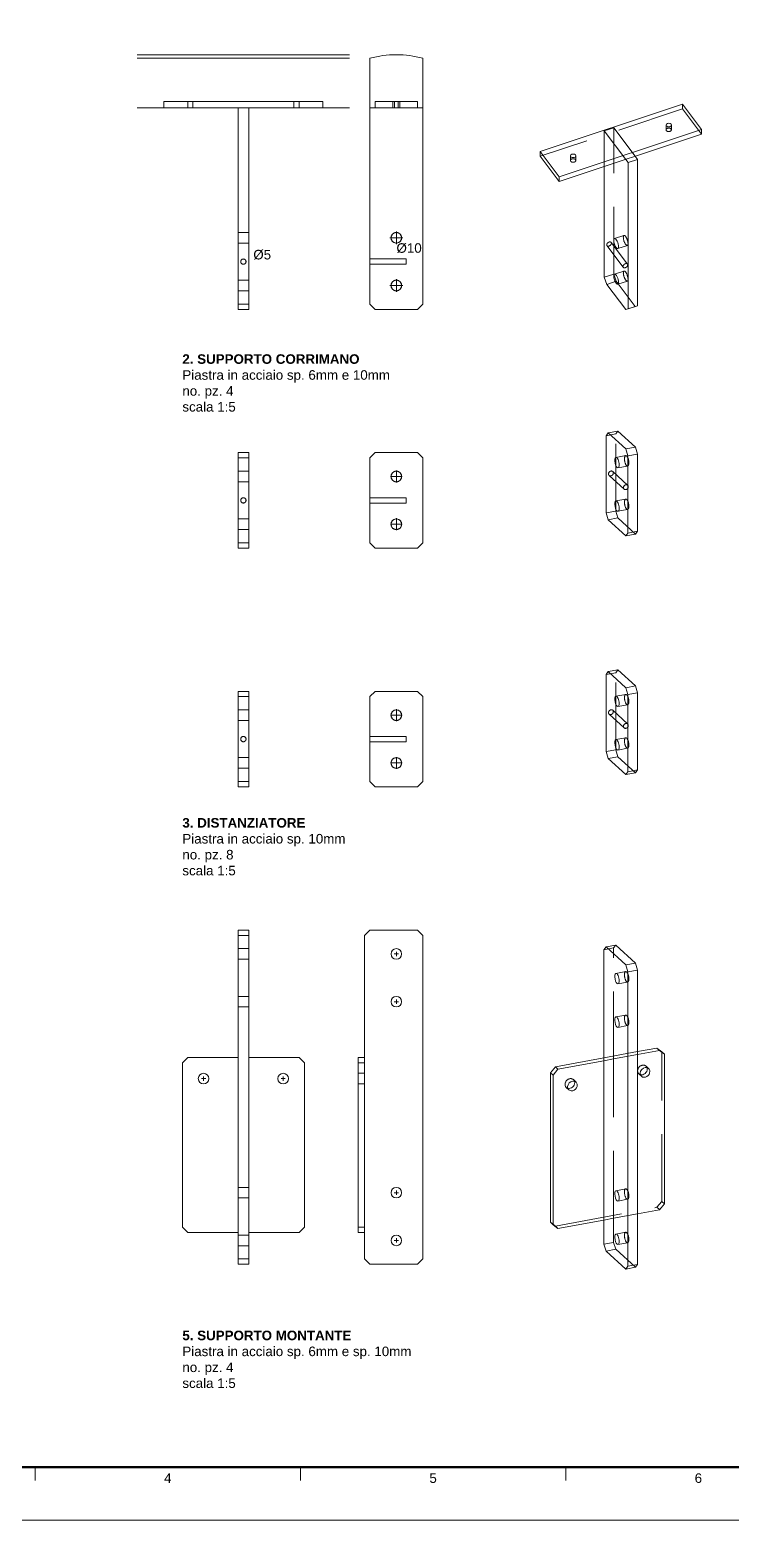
# Model space of a CAD drawing. Header units: millimetres. Extents: x -319 to 522, y -48 to 546.
# Drawn here: x -160 to -27.8, y -47.6 to 233.4 of the extents above; entities that cross this region are included whole.
import ezdxf
from ezdxf.enums import TextEntityAlignment as Align

# ---------------------------------------------------------------- set-up
doc = ezdxf.new("R2010")
doc.units = ezdxf.units.MM
doc.header["$LTSCALE"] = 2
doc.linetypes.add('HIDDEN', pattern=[9.525, 6.35, -3.175])
doc.layers.get('0').update_dxf_attribs({"color": 2, "true_color": 0xffff00})
for name, color, linetype, lineweight, true_color in [('010', 178, 'Continuous', 9, 0x000000), ('018', 178, 'Continuous', 18, 0x000000), ('050', 178, 'Continuous', 50, 0x000000), ('1_5dist ... 018', 178, 'Continuous', 18, 0x000000), ('1_5dist ... hdn', 250, 'HIDDEN', 9, 0x323232), ('1_5handrail_holder ... 01', 178, 'Continuous', 9, 0x000000), ('1_5handrail_holder ... 018', 178, 'Continuous', 18, 0x000000), ('1_5handrail_holder ... hdn', 250, 'HIDDEN', 9, 0x323232), ('1_5plate ... 018', 178, 'Continuous', 18, 0x000000), ('1_5plate ... hdn', 250, 'HIDDEN', 9, 0x323232), ('dim', 178, 'Continuous', 9, 0x000000)]:
    doc.layers.add(name, color=color, linetype=linetype, lineweight=lineweight, true_color=true_color)
doc.layers.add('G-ANNO-TEXT', color=178, linetype='Continuous', true_color=0x000000)
doc.styles.add('textstyle118', font='')
doc.styles.add('textstyle119', font='')
doc.styles.add('textstyle120', font='')
doc.styles.add('textstyle142', font='')
doc.styles.add('textstyle143', font='')
doc.styles.add('textstyle20', font='')
doc.styles.add('textstyle24', font='')
doc.styles.add('textstyle27', font='')
doc.styles.get('textstyle118').set_extended_font_data('Arial [TMC ]')
doc.styles.get('textstyle119').set_extended_font_data('Arial [TMC ]')
doc.styles.get('textstyle120').set_extended_font_data('Arial [TMC ]')
doc.styles.get('textstyle142').set_extended_font_data('Arial [TMC ]')
doc.styles.get('textstyle143').set_extended_font_data('Arial [TMC ]')
doc.styles.get('textstyle20').set_extended_font_data('Arial [Mono]')
doc.styles.get('textstyle24').set_extended_font_data('Arial [Mono]')
doc.styles.get('textstyle27').set_extended_font_data('Arial [Mono]')

# ---------------------------------------------------------------- blocks, each defined once
blk = doc.blocks.new('title_block')
at = {"layer": '010', "color": 7, "true_color": 0xffffff}
blk.add_lwpolyline([(0, 594), (0, 0), (-841, 0), (-841, 594)], close=True, dxfattribs=at)
at = {"layer": '018', "color": 7, "true_color": 0xffffff}
for points in [[(-681, 7.5), (-681, 10)], [(-631, 7.5), (-631, 10)], [(-581, 7.5), (-581, 10)]]:
    blk.add_lwpolyline(points, dxfattribs=at)
at = {"layer": '050', "color": 7, "true_color": 0xffffff}
blk.add_lwpolyline([(-10, 584), (-10, 10), (-831, 10), (-831, 584)], close=True, dxfattribs=at)
at = {"layer": 'G-ANNO-TEXT'}
for s, style, p in [('4', 'textstyle27', (-656, 7.93)), ('5', 'textstyle24', (-606, 7.93)), ('6', 'textstyle20', (-556, 7.93))]:
    blk.add_text(s, height=1.8, dxfattribs=dict(at, style=style)).set_placement(p, align=Align.MIDDLE_CENTER)

msp = doc.modelspace()

# ---------------------------------------------------------------- linework, layer by layer
at = {"layer": '1_5dist ... 018'}
for p, q in [((-51.37, 156.85), (-50.96, 157.39)), ((-49.14, 157.73), (-50.96, 157.39)), ((-50.96, 157.39), (-47.68, 154.36)), ((-45.86, 154.7), (-49.14, 157.73)), ((-51.37, 142.3), (-51.37, 156.85)), ((-47.68, 154.36), (-45.86, 154.7)), ((-45.45, 153.41), (-45.86, 154.7)), ((-120.74, 152.67), (-120.74, 153.67)), ((-120.74, 153.67), (-118.74, 153.67)), ((-120.74, 136.67), (-120.74, 152.67)), ((-120.74, 152.67), (-118.74, 152.67)), ((-118.74, 152.67), (-118.74, 153.67)), ((-118.74, 136.67), (-118.74, 152.67)), ((-95.91, 152.67), (-94.91, 153.67)), ((-95.91, 136.67), (-95.91, 152.67)), ((-94.91, 153.67), (-86.91, 153.67)), ((-85.91, 152.67), (-86.91, 153.67)), ((-85.91, 136.67), (-85.91, 152.67)), ((-47.27, 153.07), (-47.68, 154.36)), ((-47.27, 153.07), (-45.45, 153.41)), ((-47.27, 138.51), (-47.27, 153.07)), ((-45.45, 138.85), (-45.45, 153.41)), ((-89.79, 149.17), (-92.03, 149.17)), ((-89.79, 149.17), (-92.03, 149.17)), ((-90.91, 148.05), (-90.91, 150.29)), ((-90.91, 148.05), (-90.91, 150.29)), ((-90.91, 139.05), (-90.91, 141.29)), ((-90.91, 139.05), (-90.91, 141.29)), ((-51.37, 142.3), (-50.96, 141.01)), ((-50.96, 141.01), (-47.68, 137.98)), ((-89.79, 140.17), (-92.03, 140.17)), ((-89.79, 140.17), (-92.03, 140.17)), ((-47.27, 138.51), (-47.68, 137.98)), ((-47.68, 137.98), (-45.86, 138.32)), ((-47.27, 138.51), (-45.45, 138.85)), ((-45.45, 138.85), (-45.86, 138.32)), ((-120.74, 136.67), (-118.74, 136.67)), ((-120.74, 136.67), (-120.74, 135.67)), ((-120.74, 135.67), (-118.74, 135.67)), ((-118.74, 136.67), (-118.74, 135.67)), ((-95.91, 136.67), (-94.91, 135.67)), ((-94.91, 135.67), (-86.91, 135.67)), ((-85.91, 136.67), (-86.91, 135.67)), ((-51.37, 111.85), (-50.96, 112.39)), ((-49.14, 112.73), (-50.96, 112.39)), ((-50.96, 112.39), (-47.68, 109.36)), ((-45.86, 109.7), (-49.14, 112.73)), ((-51.37, 97.3), (-51.37, 111.85)), ((-47.68, 109.36), (-45.86, 109.7)), ((-45.45, 108.41), (-45.86, 109.7)), ((-120.74, 107.67), (-120.74, 108.67)), ((-120.74, 108.67), (-118.74, 108.67)), ((-120.74, 91.67), (-120.74, 107.67)), ((-120.74, 107.67), (-118.74, 107.67)), ((-118.74, 107.67), (-118.74, 108.67)), ((-118.74, 91.67), (-118.74, 107.67)), ((-95.91, 107.67), (-94.91, 108.67)), ((-95.91, 91.67), (-95.91, 107.67)), ((-94.91, 108.67), (-86.91, 108.67)), ((-85.91, 107.67), (-86.91, 108.67)), ((-85.91, 91.67), (-85.91, 107.67)), ((-47.27, 108.07), (-47.68, 109.36)), ((-47.27, 108.07), (-45.45, 108.41)), ((-47.27, 93.51), (-47.27, 108.07)), ((-45.45, 93.85), (-45.45, 108.41)), ((-89.79, 104.17), (-92.03, 104.17)), ((-89.79, 104.17), (-92.03, 104.17)), ((-90.91, 103.05), (-90.91, 105.29)), ((-90.91, 103.05), (-90.91, 105.29)), ((-90.91, 94.05), (-90.91, 96.29)), ((-90.91, 94.05), (-90.91, 96.29)), ((-51.37, 97.3), (-50.96, 96.01)), ((-50.96, 96.01), (-47.68, 92.98)), ((-89.79, 95.17), (-92.03, 95.17)), ((-89.79, 95.17), (-92.03, 95.17)), ((-47.27, 93.51), (-47.68, 92.98)), ((-47.68, 92.98), (-45.86, 93.32)), ((-47.27, 93.51), (-45.45, 93.85)), ((-45.45, 93.85), (-45.86, 93.32)), ((-120.74, 91.67), (-118.74, 91.67)), ((-120.74, 91.67), (-120.74, 90.67)), ((-120.74, 90.67), (-118.74, 90.67)), ((-118.74, 91.67), (-118.74, 90.67)), ((-95.91, 91.67), (-94.91, 90.67)), ((-94.91, 90.67), (-86.91, 90.67)), ((-85.91, 91.67), (-86.91, 90.67))]:
    msp.add_line(p, q, dxfattribs=at)
for points in [[(-49.51, 152.76), (-49.71, 152.72), (-49.79, 152.25), (-49.69, 151.71)], [(-49.69, 151.71), (-49.59, 151.17), (-49.34, 150.76), (-49.14, 150.8)], [(-49.11, 152.35), (-49.23, 152.63), (-49.38, 152.78), (-49.51, 152.76)], [(-48.91, 151.4), (-48.91, 151.72), (-48.99, 152.08), (-49.11, 152.35)], [(-91.91, 149.17), (-91.91, 149.72), (-91.47, 150.17), (-90.91, 150.17)], [(-90.91, 148.17), (-91.47, 148.17), (-91.91, 148.61), (-91.91, 149.17)], [(-90.91, 150.17), (-90.36, 150.17), (-89.91, 149.72), (-89.91, 149.17)], [(-89.91, 149.17), (-89.91, 148.61), (-90.36, 148.17), (-90.91, 148.17)], [(-49.14, 150.8), (-49, 150.82), (-48.91, 151.05), (-48.91, 151.4)], [(-49.51, 144.57), (-49.71, 144.53), (-49.79, 144.06), (-49.69, 143.52)], [(-49.69, 143.52), (-49.59, 142.98), (-49.34, 142.57), (-49.14, 142.61)], [(-49.11, 144.16), (-49.23, 144.44), (-49.38, 144.6), (-49.51, 144.57)], [(-48.91, 143.21), (-48.91, 143.53), (-48.99, 143.89), (-49.11, 144.16)], [(-91.91, 140.17), (-91.91, 140.72), (-91.47, 141.17), (-90.91, 141.17)], [(-90.91, 141.17), (-90.36, 141.17), (-89.91, 140.72), (-89.91, 140.17)], [(-49.14, 142.61), (-49, 142.63), (-48.91, 142.87), (-48.91, 143.21)], [(-90.91, 139.17), (-91.47, 139.17), (-91.91, 139.61), (-91.91, 140.17)], [(-89.91, 140.17), (-89.91, 139.61), (-90.36, 139.17), (-90.91, 139.17)], [(-49.51, 107.76), (-49.71, 107.72), (-49.79, 107.25), (-49.69, 106.71)], [(-49.11, 107.35), (-49.23, 107.63), (-49.38, 107.78), (-49.51, 107.76)], [(-48.91, 106.4), (-48.91, 106.72), (-48.99, 107.08), (-49.11, 107.35)], [(-91.91, 104.17), (-91.91, 104.72), (-91.47, 105.17), (-90.91, 105.17)], [(-90.91, 103.17), (-91.47, 103.17), (-91.91, 103.61), (-91.91, 104.17)], [(-90.91, 105.17), (-90.36, 105.17), (-89.91, 104.72), (-89.91, 104.17)], [(-89.91, 104.17), (-89.91, 103.61), (-90.36, 103.17), (-90.91, 103.17)], [(-49.69, 106.71), (-49.59, 106.17), (-49.34, 105.76), (-49.14, 105.8)], [(-49.14, 105.8), (-49, 105.82), (-48.91, 106.05), (-48.91, 106.4)], [(-49.51, 99.57), (-49.71, 99.53), (-49.79, 99.06), (-49.69, 98.52)], [(-49.69, 98.52), (-49.59, 97.98), (-49.34, 97.57), (-49.14, 97.61)], [(-49.11, 99.16), (-49.23, 99.44), (-49.38, 99.6), (-49.51, 99.57)], [(-48.91, 98.21), (-48.91, 98.53), (-48.99, 98.89), (-49.11, 99.16)], [(-91.91, 95.17), (-91.91, 95.72), (-91.47, 96.17), (-90.91, 96.17)], [(-90.91, 96.17), (-90.36, 96.17), (-89.91, 95.72), (-89.91, 95.17)], [(-49.14, 97.61), (-49, 97.63), (-48.91, 97.87), (-48.91, 98.21)], [(-90.91, 94.17), (-91.47, 94.17), (-91.91, 94.61), (-91.91, 95.17)], [(-89.91, 95.17), (-89.91, 94.61), (-90.36, 94.17), (-90.91, 94.17)]]:
    msp.add_open_spline(points, degree=3, dxfattribs=at)
at = {"layer": '1_5dist ... hdn'}
for p, q in [((-49.55, 157.19), (-49.14, 157.73)), ((-49.55, 157.19), (-51.37, 156.85)), ((-49.55, 142.64), (-49.55, 157.19)), ((-47.68, 153.1), (-49.51, 152.76)), ((-118.74, 150.17), (-120.74, 150.17)), ((-120.74, 150.17), (-120.74, 148.17)), ((-120.74, 149.17), (-120.74, 150.17)), ((-120.74, 148.17), (-120.74, 149.17)), ((-118.74, 150.17), (-118.74, 148.17)), ((-118.74, 149.17), (-118.74, 150.17)), ((-118.74, 148.17), (-118.74, 149.17)), ((-47.99, 146.78), (-50.8, 149.38)), ((-47.31, 147.52), (-50.12, 150.11)), ((-47.32, 151.14), (-49.14, 150.79)), ((-118.74, 148.17), (-120.74, 148.17)), ((-89.05, 145.17), (-95.91, 145.17)), ((-89.05, 144.17), (-95.91, 144.17)), ((-47.68, 144.91), (-49.51, 144.57)), ((-118.74, 141.17), (-120.74, 141.17)), ((-120.74, 141.17), (-120.74, 139.17)), ((-120.74, 140.17), (-120.74, 141.17)), ((-118.74, 141.17), (-118.74, 139.17)), ((-118.74, 140.17), (-118.74, 141.17)), ((-49.55, 142.64), (-51.37, 142.3)), ((-49.14, 141.35), (-50.96, 141.01)), ((-49.55, 142.64), (-49.14, 141.35)), ((-47.32, 142.95), (-49.14, 142.61)), ((-45.86, 138.32), (-49.14, 141.35)), ((-120.74, 139.17), (-120.74, 140.17)), ((-118.74, 139.17), (-120.74, 139.17)), ((-118.74, 139.17), (-118.74, 140.17)), ((-49.55, 112.19), (-49.14, 112.73)), ((-49.55, 112.19), (-51.37, 111.85)), ((-49.55, 97.64), (-49.55, 112.19)), ((-47.68, 108.1), (-49.51, 107.76)), ((-118.74, 105.17), (-120.74, 105.17)), ((-120.74, 105.17), (-120.74, 103.17)), ((-120.74, 104.17), (-120.74, 105.17)), ((-120.74, 103.17), (-120.74, 104.17)), ((-118.74, 105.17), (-118.74, 103.17)), ((-118.74, 104.17), (-118.74, 105.17)), ((-118.74, 103.17), (-118.74, 104.17)), ((-47.99, 101.78), (-50.8, 104.38)), ((-47.31, 102.52), (-50.12, 105.11)), ((-47.32, 106.14), (-49.14, 105.79)), ((-118.74, 103.17), (-120.74, 103.17)), ((-89.05, 100.17), (-95.91, 100.17)), ((-89.05, 99.17), (-95.91, 99.17)), ((-47.68, 99.91), (-49.51, 99.57)), ((-118.74, 96.17), (-120.74, 96.17)), ((-120.74, 96.17), (-120.74, 94.17)), ((-120.74, 95.17), (-120.74, 96.17)), ((-118.74, 96.17), (-118.74, 94.17)), ((-118.74, 95.17), (-118.74, 96.17)), ((-49.55, 97.64), (-51.37, 97.3)), ((-49.14, 96.35), (-50.96, 96.01)), ((-49.55, 97.64), (-49.14, 96.35)), ((-47.32, 97.95), (-49.14, 97.61)), ((-45.86, 93.32), (-49.14, 96.35)), ((-120.74, 94.17), (-120.74, 95.17)), ((-118.74, 94.17), (-120.74, 94.17)), ((-118.74, 94.17), (-118.74, 95.17))]:
    msp.add_line(p, q, dxfattribs=at)
for points in [[(-47.68, 153.1), (-47.88, 153.06), (-47.97, 152.59), (-47.87, 152.05)], [(-47.87, 152.05), (-47.76, 151.51), (-47.52, 151.1), (-47.32, 151.14)], [(-47.28, 152.69), (-47.4, 152.97), (-47.56, 153.12), (-47.68, 153.1)], [(-47.32, 151.14), (-47.18, 151.16), (-47.09, 151.39), (-47.09, 151.74)], [(-47.09, 151.74), (-47.09, 152.06), (-47.16, 152.42), (-47.28, 152.69)], [(-91.91, 149.17), (-91.91, 149.72), (-91.46, 150.17), (-90.91, 150.17)], [(-90.91, 148.17), (-91.46, 148.17), (-91.91, 148.61), (-91.91, 149.17)], [(-90.91, 150.17), (-90.36, 150.17), (-89.91, 149.72), (-89.91, 149.17)], [(-89.91, 149.17), (-89.91, 148.61), (-90.36, 148.17), (-90.91, 148.17)], [(-50.92, 149.67), (-50.92, 149.78), (-50.87, 149.9), (-50.79, 149.99)], [(-50.8, 149.38), (-50.88, 149.45), (-50.92, 149.56), (-50.92, 149.67)], [(-50.53, 149.28), (-50.63, 149.28), (-50.73, 149.31), (-50.8, 149.38)], [(-50.79, 149.99), (-50.7, 150.11), (-50.56, 150.19), (-50.42, 150.21)], [(-50.18, 149.44), (-50.28, 149.35), (-50.4, 149.29), (-50.53, 149.28)], [(-50.42, 150.21), (-50.31, 150.22), (-50.2, 150.18), (-50.12, 150.11)], [(-50.01, 149.83), (-50.01, 149.69), (-50.07, 149.54), (-50.18, 149.44)], [(-50.12, 150.11), (-50.05, 150.04), (-50.01, 149.94), (-50.01, 149.83)], [(-47.95, 147.43), (-48.14, 147.23), (-48.15, 146.94), (-47.99, 146.78)], [(-47.99, 146.78), (-47.86, 146.67), (-47.66, 146.66), (-47.48, 146.76)], [(-47.31, 147.52), (-47.48, 147.67), (-47.77, 147.63), (-47.95, 147.43)], [(-47.48, 146.76), (-47.31, 146.86), (-47.19, 147.05), (-47.19, 147.23)], [(-47.19, 147.23), (-47.19, 147.35), (-47.23, 147.45), (-47.31, 147.52)], [(-120.06, 144.28), (-120.18, 144.37), (-120.25, 144.53), (-120.24, 144.68)], [(-119.74, 145.17), (-120.02, 145.17), (-120.24, 144.94), (-120.24, 144.67)], [(-120.24, 144.68), (-120.24, 144.8), (-120.19, 144.92), (-120.11, 145.01)], [(-120.24, 144.67), (-120.24, 144.39), (-120.02, 144.17), (-119.74, 144.17)], [(-120.11, 145.01), (-120, 145.12), (-119.85, 145.18), (-119.7, 145.16)], [(-119.72, 144.17), (-119.84, 144.16), (-119.97, 144.2), (-120.06, 144.28)], [(-119.24, 144.67), (-119.24, 144.94), (-119.47, 145.17), (-119.74, 145.17)], [(-119.74, 144.17), (-119.47, 144.17), (-119.24, 144.39), (-119.24, 144.67)], [(-119.43, 144.27), (-119.51, 144.21), (-119.62, 144.17), (-119.72, 144.17)], [(-119.7, 145.16), (-119.58, 145.15), (-119.46, 145.1), (-119.38, 145.01)], [(-119.24, 144.67), (-119.24, 144.51), (-119.32, 144.37), (-119.43, 144.27)], [(-119.38, 145.01), (-119.29, 144.92), (-119.24, 144.79), (-119.24, 144.67)], [(-95.91, 145.17), (-95.91, 145.17), (-95.91, 145.11), (-95.91, 145.01)], [(-95.91, 145.01), (-95.91, 145.11), (-95.91, 145.17), (-95.91, 145.17)], [(-95.91, 145.01), (-95.91, 144.92), (-95.91, 144.79), (-95.91, 144.67)], [(-95.91, 144.68), (-95.91, 144.8), (-95.91, 144.92), (-95.91, 145.01)], [(-95.91, 144.34), (-95.91, 144.43), (-95.91, 144.56), (-95.91, 144.68)], [(-95.91, 144.67), (-95.91, 144.51), (-95.91, 144.37), (-95.91, 144.27)], [(-95.91, 144.17), (-95.91, 144.17), (-95.91, 144.23), (-95.91, 144.34)], [(-95.91, 144.27), (-95.91, 144.2), (-95.91, 144.17), (-95.91, 144.17)], [(-89.05, 145.17), (-89.05, 145.17), (-89.05, 144.94), (-89.05, 144.67)], [(-89.05, 144.67), (-89.05, 144.94), (-89.05, 145.17), (-89.05, 145.17)], [(-89.05, 144.17), (-89.05, 144.17), (-89.05, 144.39), (-89.05, 144.67)], [(-89.05, 144.67), (-89.05, 144.39), (-89.05, 144.17), (-89.05, 144.17)], [(-47.68, 144.91), (-47.88, 144.87), (-47.97, 144.4), (-47.87, 143.86)], [(-47.87, 143.86), (-47.76, 143.32), (-47.52, 142.91), (-47.32, 142.95)], [(-47.28, 144.5), (-47.4, 144.78), (-47.56, 144.94), (-47.68, 144.91)], [(-47.32, 142.95), (-47.18, 142.97), (-47.09, 143.21), (-47.09, 143.55)], [(-47.09, 143.55), (-47.09, 143.87), (-47.16, 144.23), (-47.28, 144.5)], [(-91.91, 140.17), (-91.91, 140.72), (-91.46, 141.17), (-90.91, 141.17)], [(-90.91, 141.17), (-90.36, 141.17), (-89.91, 140.72), (-89.91, 140.17)], [(-90.91, 139.17), (-91.46, 139.17), (-91.91, 139.61), (-91.91, 140.17)], [(-89.91, 140.17), (-89.91, 139.61), (-90.36, 139.17), (-90.91, 139.17)], [(-47.68, 108.1), (-47.88, 108.06), (-47.97, 107.59), (-47.87, 107.05)], [(-47.87, 107.05), (-47.76, 106.51), (-47.52, 106.1), (-47.32, 106.14)], [(-47.28, 107.69), (-47.4, 107.97), (-47.56, 108.12), (-47.68, 108.1)], [(-47.09, 106.74), (-47.09, 107.06), (-47.16, 107.42), (-47.28, 107.69)], [(-91.91, 104.17), (-91.91, 104.72), (-91.46, 105.17), (-90.91, 105.17)], [(-90.91, 103.17), (-91.46, 103.17), (-91.91, 103.61), (-91.91, 104.17)], [(-90.91, 105.17), (-90.36, 105.17), (-89.91, 104.72), (-89.91, 104.17)], [(-89.91, 104.17), (-89.91, 103.61), (-90.36, 103.17), (-90.91, 103.17)], [(-50.92, 104.67), (-50.92, 104.78), (-50.87, 104.9), (-50.79, 104.99)], [(-50.8, 104.38), (-50.88, 104.45), (-50.92, 104.56), (-50.92, 104.67)], [(-50.53, 104.28), (-50.63, 104.28), (-50.73, 104.31), (-50.8, 104.38)], [(-50.79, 104.99), (-50.7, 105.11), (-50.56, 105.19), (-50.42, 105.21)], [(-50.18, 104.44), (-50.28, 104.35), (-50.4, 104.29), (-50.53, 104.28)], [(-50.42, 105.21), (-50.31, 105.22), (-50.2, 105.18), (-50.12, 105.11)], [(-50.01, 104.83), (-50.01, 104.69), (-50.07, 104.54), (-50.18, 104.44)], [(-50.12, 105.11), (-50.05, 105.04), (-50.01, 104.94), (-50.01, 104.83)], [(-47.32, 106.14), (-47.18, 106.16), (-47.09, 106.39), (-47.09, 106.74)], [(-47.95, 102.43), (-48.14, 102.23), (-48.15, 101.94), (-47.99, 101.78)], [(-47.99, 101.78), (-47.86, 101.67), (-47.66, 101.66), (-47.48, 101.76)], [(-47.31, 102.52), (-47.48, 102.67), (-47.77, 102.63), (-47.95, 102.43)], [(-47.48, 101.76), (-47.31, 101.86), (-47.19, 102.05), (-47.19, 102.23)], [(-47.19, 102.23), (-47.19, 102.35), (-47.23, 102.45), (-47.31, 102.52)], [(-120.06, 99.28), (-120.18, 99.37), (-120.25, 99.53), (-120.24, 99.68)], [(-119.74, 100.17), (-120.02, 100.17), (-120.24, 99.94), (-120.24, 99.67)], [(-120.24, 99.68), (-120.24, 99.8), (-120.19, 99.92), (-120.11, 100.01)], [(-120.24, 99.67), (-120.24, 99.39), (-120.02, 99.17), (-119.74, 99.17)], [(-120.11, 100.01), (-120, 100.12), (-119.85, 100.18), (-119.7, 100.16)], [(-119.72, 99.17), (-119.84, 99.16), (-119.97, 99.2), (-120.06, 99.28)], [(-119.24, 99.67), (-119.24, 99.94), (-119.47, 100.17), (-119.74, 100.17)], [(-119.74, 99.17), (-119.47, 99.17), (-119.24, 99.39), (-119.24, 99.67)], [(-119.43, 99.27), (-119.51, 99.21), (-119.62, 99.17), (-119.72, 99.17)], [(-119.7, 100.16), (-119.58, 100.15), (-119.46, 100.1), (-119.38, 100.01)], [(-119.24, 99.67), (-119.24, 99.51), (-119.32, 99.37), (-119.43, 99.27)], [(-119.38, 100.01), (-119.29, 99.92), (-119.24, 99.79), (-119.24, 99.67)], [(-95.91, 100.17), (-95.91, 100.17), (-95.91, 100.11), (-95.91, 100.01)], [(-95.91, 100.01), (-95.91, 100.11), (-95.91, 100.17), (-95.91, 100.17)], [(-95.91, 100.01), (-95.91, 99.92), (-95.91, 99.79), (-95.91, 99.67)], [(-95.91, 99.68), (-95.91, 99.8), (-95.91, 99.92), (-95.91, 100.01)], [(-95.91, 99.34), (-95.91, 99.43), (-95.91, 99.56), (-95.91, 99.68)], [(-95.91, 99.67), (-95.91, 99.51), (-95.91, 99.37), (-95.91, 99.27)], [(-95.91, 99.17), (-95.91, 99.17), (-95.91, 99.23), (-95.91, 99.34)], [(-95.91, 99.27), (-95.91, 99.2), (-95.91, 99.17), (-95.91, 99.17)], [(-89.05, 100.17), (-89.05, 100.17), (-89.05, 99.94), (-89.05, 99.67)], [(-89.05, 99.67), (-89.05, 99.94), (-89.05, 100.17), (-89.05, 100.17)], [(-89.05, 99.17), (-89.05, 99.17), (-89.05, 99.39), (-89.05, 99.67)], [(-89.05, 99.67), (-89.05, 99.39), (-89.05, 99.17), (-89.05, 99.17)], [(-47.68, 99.91), (-47.88, 99.87), (-47.97, 99.4), (-47.87, 98.86)], [(-47.87, 98.86), (-47.76, 98.32), (-47.52, 97.91), (-47.32, 97.95)], [(-47.28, 99.5), (-47.4, 99.78), (-47.56, 99.94), (-47.68, 99.91)], [(-47.32, 97.95), (-47.18, 97.97), (-47.09, 98.21), (-47.09, 98.55)], [(-47.09, 98.55), (-47.09, 98.87), (-47.16, 99.23), (-47.28, 99.5)], [(-91.91, 95.17), (-91.91, 95.72), (-91.46, 96.17), (-90.91, 96.17)], [(-90.91, 96.17), (-90.36, 96.17), (-89.91, 95.72), (-89.91, 95.17)], [(-90.91, 94.17), (-91.46, 94.17), (-91.91, 94.61), (-91.91, 95.17)], [(-89.91, 95.17), (-89.91, 94.61), (-90.36, 94.17), (-90.91, 94.17)]]:
    msp.add_open_spline(points, degree=3, dxfattribs=at)
at = {"layer": '1_5handrail_holder ... 01'}
for p, q in [((-139.74, 228.67), (-99.74, 228.67)), ((-139.74, 228.03), (-99.74, 228.03)), ((-99.74, 218.67), (-139.74, 218.67))]:
    msp.add_line(p, q, dxfattribs=at)
at = {"layer": '1_5handrail_holder ... 01', "flags": 128}
msp.add_lwpolyline([(-85.91, 228.03, 0.127017), (-95.91, 228.03), (-95.91, 218.67), (-94.91, 218.67), (-94.91, 219.87), (-86.91, 219.87), (-86.91, 218.67), (-85.91, 218.67)], format="xyb", close=True, dxfattribs=at)
at = {"layer": '1_5handrail_holder ... 018'}
for p, q in [((-134.74, 218.67), (-134.74, 219.87)), ((-134.74, 219.87), (-104.74, 219.87)), ((-104.74, 218.67), (-104.74, 219.87)), ((-94.91, 218.67), (-94.91, 219.87)), ((-94.91, 219.87), (-86.91, 219.87)), ((-86.91, 218.67), (-86.91, 219.87)), ((-36.95, 219.37), (-63.78, 210.43)), ((-33.37, 214.6), (-36.95, 219.37)), ((-134.74, 218.67), (-120.74, 218.67)), ((-120.74, 181.67), (-120.74, 218.67)), ((-118.74, 218.67), (-120.74, 218.67)), ((-118.74, 218.67), (-104.74, 218.67)), ((-118.74, 181.67), (-118.74, 218.67)), ((-94.91, 218.67), (-95.91, 218.67)), ((-95.91, 181.67), (-95.91, 218.67)), ((-94.91, 218.67), (-86.91, 218.67)), ((-85.91, 218.67), (-86.91, 218.67)), ((-85.91, 181.67), (-85.91, 218.67)), ((-60.2, 205.66), (-33.37, 214.6)), ((-60.2, 204.77), (-33.37, 213.71)), ((-33.37, 213.71), (-33.37, 214.6)), ((-63.78, 209.54), (-63.78, 210.43)), ((-63.78, 210.43), (-60.2, 205.66)), ((-63.78, 209.54), (-60.2, 204.77)), ((-47.24, 208.34), (-47.68, 208.94)), ((-45.45, 208.94), (-47.24, 208.34)), ((-47.24, 180.76), (-47.24, 208.34)), ((-45.89, 209.54), (-45.45, 208.94)), ((-45.45, 181.36), (-45.45, 208.94)), ((-60.2, 204.77), (-60.2, 205.66)), ((-51.71, 186.73), (-51.71, 207.6)), ((-89.71, 194.17), (-92.11, 194.17)), ((-89.71, 194.17), (-92.11, 194.17)), ((-90.91, 192.97), (-90.91, 195.37)), ((-90.91, 192.97), (-90.91, 195.37)), ((-90.91, 183.97), (-90.91, 186.37)), ((-90.91, 183.97), (-90.91, 186.37)), ((-51.71, 186.73), (-51.26, 185.39)), ((-89.71, 185.17), (-92.11, 185.17)), ((-89.71, 185.17), (-92.11, 185.17)), ((-47.68, 180.62), (-51.26, 185.39)), ((-120.74, 181.67), (-120.74, 180.67)), ((-118.74, 181.67), (-120.74, 181.67)), ((-118.74, 180.67), (-120.74, 180.67)), ((-118.74, 181.67), (-118.74, 180.67)), ((-95.91, 181.67), (-94.91, 180.67)), ((-86.91, 180.67), (-94.91, 180.67)), ((-85.91, 181.67), (-86.91, 180.67)), ((-47.24, 180.76), (-47.68, 180.62)), ((-45.45, 181.36), (-47.24, 180.76))]:
    msp.add_line(p, q, dxfattribs=at)
for points in [[(-39.79, 215.71), (-39.96, 215.65), (-40.07, 215.54), (-40.07, 215.41)], [(-40.07, 215.41), (-40.07, 215.23), (-39.84, 215.08), (-39.57, 215.08)], [(-39.3, 215.69), (-39.45, 215.76), (-39.64, 215.76), (-39.79, 215.71)], [(-39.57, 215.08), (-39.29, 215.08), (-39.07, 215.23), (-39.07, 215.41)], [(-39.07, 215.41), (-39.07, 215.53), (-39.16, 215.63), (-39.3, 215.69)], [(-57.81, 209.92), (-57.98, 209.87), (-58.09, 209.75), (-58.09, 209.62)], [(-58.09, 209.62), (-58.09, 209.44), (-57.86, 209.29), (-57.59, 209.29)], [(-57.32, 209.91), (-57.47, 209.97), (-57.66, 209.97), (-57.81, 209.92)], [(-57.59, 209.29), (-57.31, 209.29), (-57.09, 209.44), (-57.09, 209.62)], [(-57.09, 209.62), (-57.09, 209.74), (-57.18, 209.85), (-57.32, 209.91)], [(-91.91, 194.17), (-91.91, 194.72), (-91.46, 195.17), (-90.91, 195.17)], [(-90.91, 193.17), (-91.46, 193.17), (-91.91, 193.62), (-91.91, 194.17)], [(-90.91, 195.17), (-90.36, 195.17), (-89.91, 194.72), (-89.91, 194.17)], [(-89.91, 194.17), (-89.91, 193.62), (-90.36, 193.17), (-90.91, 193.17)], [(-49.79, 194.01), (-49.96, 193.95), (-49.96, 193.48), (-49.79, 192.96)], [(-49.3, 193.52), (-49.47, 193.86), (-49.66, 194.05), (-49.79, 194.01)], [(-49.79, 192.96), (-49.61, 192.43), (-49.33, 192.06), (-49.16, 192.12)], [(-49.02, 192.47), (-49.02, 192.77), (-49.13, 193.19), (-49.3, 193.52)], [(-49.16, 192.12), (-49.07, 192.14), (-49.02, 192.27), (-49.02, 192.47)], [(-91.91, 185.17), (-91.91, 185.72), (-91.46, 186.17), (-90.91, 186.17)], [(-90.91, 186.17), (-90.36, 186.17), (-89.91, 185.72), (-89.91, 185.17)], [(-49.79, 187.3), (-49.96, 187.25), (-49.96, 186.77), (-49.79, 186.25)], [(-49.3, 186.82), (-49.47, 187.15), (-49.66, 187.35), (-49.79, 187.3)], [(-49.79, 186.25), (-49.61, 185.73), (-49.33, 185.35), (-49.16, 185.41)], [(-49.02, 185.76), (-49.02, 186.06), (-49.13, 186.48), (-49.3, 186.82)], [(-49.16, 185.41), (-49.07, 185.43), (-49.02, 185.56), (-49.02, 185.76)], [(-90.91, 184.17), (-91.46, 184.17), (-91.91, 184.62), (-91.91, 185.17)], [(-89.91, 185.17), (-89.91, 184.62), (-90.36, 184.17), (-90.91, 184.17)]]:
    msp.add_open_spline(points, degree=3, dxfattribs=at)
at = {"layer": '1_5handrail_holder ... hdn'}
for p, q in [((-130.24, 219.87), (-130.24, 218.67)), ((-130.24, 219.87), (-129.25, 219.87)), ((-129.74, 219.87), (-130.24, 219.87)), ((-129.25, 219.87), (-129.74, 219.87)), ((-129.25, 219.87), (-129.25, 218.67)), ((-110.24, 219.87), (-110.24, 218.67)), ((-110.24, 219.87), (-109.24, 219.87)), ((-109.74, 219.87), (-110.24, 219.87)), ((-109.24, 219.87), (-109.74, 219.87)), ((-109.24, 219.87), (-109.24, 218.67)), ((-90.56, 219.87), (-91.56, 219.87)), ((-91.56, 219.87), (-90.56, 219.87)), ((-91.56, 218.67), (-91.56, 219.87)), ((-90.27, 219.87), (-91.27, 219.87)), ((-91.27, 219.87), (-90.27, 219.87)), ((-91.27, 218.67), (-91.27, 219.87)), ((-90.56, 219.87), (-90.56, 218.67)), ((-90.27, 219.87), (-90.27, 218.67)), ((-36.95, 218.48), (-36.95, 219.37)), ((-130.24, 218.67), (-129.25, 218.67)), ((-129.74, 218.67), (-130.24, 218.67)), ((-129.25, 218.67), (-129.74, 218.67)), ((-110.24, 218.67), (-109.24, 218.67)), ((-109.74, 218.67), (-110.24, 218.67)), ((-109.24, 218.67), (-109.74, 218.67)), ((-90.56, 218.67), (-91.56, 218.67)), ((-91.56, 218.67), (-90.56, 218.67)), ((-90.27, 218.67), (-91.27, 218.67)), ((-91.27, 218.67), (-90.27, 218.67)), ((-36.95, 218.48), (-63.78, 209.54)), ((-33.37, 213.71), (-36.95, 218.48)), ((-51.71, 214.31), (-49.92, 214.9)), ((-51.71, 207.6), (-51.71, 214.31)), ((-47.68, 208.94), (-51.71, 214.31)), ((-49.92, 187.32), (-49.92, 214.9)), ((-49.92, 214.9), (-45.89, 209.54)), ((-40.07, 215.41), (-40.07, 214.52)), ((-39.07, 215.41), (-39.07, 214.52)), ((-58.09, 209.62), (-58.09, 208.73)), ((-57.09, 209.62), (-57.09, 208.73)), ((-118.74, 195.17), (-120.74, 195.17)), ((-120.74, 195.17), (-120.74, 193.17)), ((-120.74, 194.17), (-120.74, 195.17)), ((-120.74, 193.17), (-120.74, 194.17)), ((-118.74, 195.17), (-118.74, 193.17)), ((-118.74, 194.17), (-118.74, 195.17)), ((-118.74, 193.17), (-118.74, 194.17)), ((-48, 194.61), (-49.79, 194.01)), ((-118.74, 193.17), (-120.74, 193.17)), ((-48.15, 188.6), (-51.21, 192.69)), ((-47.35, 189.2), (-50.41, 193.29)), ((-47.37, 192.71), (-49.16, 192.12)), ((-89.05, 190.17), (-95.91, 190.17)), ((-89.05, 189.17), (-95.91, 189.17)), ((-118.74, 186.17), (-120.74, 186.17)), ((-120.74, 186.17), (-120.74, 184.17)), ((-120.74, 185.17), (-120.74, 186.17)), ((-118.74, 186.17), (-118.74, 184.17)), ((-118.74, 185.17), (-118.74, 186.17)), ((-51.71, 186.73), (-49.92, 187.32)), ((-51.26, 185.39), (-49.47, 185.98)), ((-49.92, 187.32), (-49.47, 185.98)), ((-48, 187.9), (-49.79, 187.3)), ((-49.47, 185.98), (-45.89, 181.21)), ((-47.37, 186), (-49.16, 185.41)), ((-120.74, 184.17), (-120.74, 185.17)), ((-118.74, 184.17), (-120.74, 184.17)), ((-118.74, 184.17), (-118.74, 185.17)), ((-45.89, 181.21), (-47.68, 180.62)), ((-45.45, 181.36), (-45.89, 181.21))]:
    msp.add_line(p, q, dxfattribs=at)
msp.add_circle((-119.74, 189.67), 0.5, dxfattribs=at)
for points in [[(-39.79, 214.81), (-39.96, 214.76), (-40.07, 214.64), (-40.07, 214.52)], [(-40.07, 214.52), (-40.07, 214.33), (-39.84, 214.18), (-39.57, 214.18)], [(-39.3, 214.8), (-39.45, 214.86), (-39.64, 214.87), (-39.79, 214.81)], [(-39.57, 214.18), (-39.29, 214.18), (-39.07, 214.33), (-39.07, 214.52)], [(-39.07, 214.52), (-39.07, 214.63), (-39.16, 214.74), (-39.3, 214.8)], [(-57.81, 209.03), (-57.98, 208.97), (-58.09, 208.86), (-58.09, 208.73)], [(-58.09, 208.73), (-58.09, 208.55), (-57.86, 208.4), (-57.59, 208.4)], [(-57.32, 209.01), (-57.47, 209.07), (-57.66, 209.08), (-57.81, 209.03)], [(-57.59, 208.4), (-57.31, 208.4), (-57.09, 208.55), (-57.09, 208.73)], [(-57.09, 208.73), (-57.09, 208.84), (-57.18, 208.95), (-57.32, 209.01)], [(-91.91, 194.17), (-91.91, 194.72), (-91.46, 195.17), (-90.91, 195.17)], [(-90.91, 193.17), (-91.46, 193.17), (-91.91, 193.62), (-91.91, 194.17)], [(-90.91, 195.17), (-90.36, 195.17), (-89.91, 194.72), (-89.91, 194.17)], [(-89.91, 194.17), (-89.91, 193.62), (-90.36, 193.17), (-90.91, 193.17)], [(-48, 194.61), (-48.17, 194.55), (-48.17, 194.08), (-48, 193.55)], [(-47.51, 194.12), (-47.68, 194.46), (-47.87, 194.65), (-48, 194.61)], [(-47.24, 193.06), (-47.24, 193.37), (-47.35, 193.78), (-47.51, 194.12)], [(-51.21, 192.69), (-51.27, 192.76), (-51.28, 192.88), (-51.23, 192.99)], [(-51.23, 192.99), (-51.19, 193.09), (-51.11, 193.19), (-51.01, 193.26)], [(-50.79, 192.62), (-50.96, 192.56), (-51.14, 192.58), (-51.21, 192.69)], [(-51.01, 193.26), (-50.91, 193.33), (-50.8, 193.38), (-50.7, 193.39)], [(-50.37, 193.14), (-50.36, 192.95), (-50.56, 192.71), (-50.79, 192.62)], [(-50.7, 193.39), (-50.57, 193.4), (-50.47, 193.36), (-50.41, 193.29)], [(-50.41, 193.29), (-50.38, 193.25), (-50.37, 193.2), (-50.37, 193.14)], [(-48, 193.55), (-47.82, 193.03), (-47.54, 192.65), (-47.37, 192.71)], [(-47.37, 192.71), (-47.28, 192.74), (-47.24, 192.87), (-47.24, 193.06)], [(-95.91, 190.17), (-95.91, 190.17), (-95.91, 190.11), (-95.91, 190.01)], [(-95.91, 190.01), (-95.91, 190.11), (-95.91, 190.17), (-95.91, 190.17)], [(-95.91, 190.01), (-95.91, 189.92), (-95.91, 189.79), (-95.91, 189.67)], [(-95.91, 189.68), (-95.91, 189.8), (-95.91, 189.92), (-95.91, 190.01)], [(-95.91, 189.35), (-95.91, 189.44), (-95.91, 189.56), (-95.91, 189.68)], [(-95.91, 189.67), (-95.91, 189.52), (-95.91, 189.37), (-95.91, 189.28)], [(-95.91, 189.17), (-95.91, 189.17), (-95.91, 189.23), (-95.91, 189.35)], [(-95.91, 189.28), (-95.91, 189.21), (-95.91, 189.17), (-95.91, 189.17)], [(-89.05, 190.17), (-89.05, 190.17), (-89.05, 189.94), (-89.05, 189.67)], [(-89.05, 189.67), (-89.05, 189.94), (-89.05, 190.17), (-89.05, 190.17)], [(-89.05, 189.17), (-89.05, 189.17), (-89.05, 189.39), (-89.05, 189.67)], [(-89.05, 189.67), (-89.05, 189.39), (-89.05, 189.17), (-89.05, 189.17)], [(-47.95, 189.17), (-48.17, 189), (-48.26, 188.75), (-48.15, 188.6)], [(-48.15, 188.6), (-48.05, 188.47), (-47.85, 188.46), (-47.64, 188.57)], [(-47.35, 189.2), (-47.46, 189.35), (-47.73, 189.33), (-47.95, 189.17)], [(-47.64, 188.57), (-47.44, 188.68), (-47.3, 188.87), (-47.3, 189.05)], [(-47.3, 189.05), (-47.3, 189.11), (-47.31, 189.16), (-47.35, 189.2)], [(-91.91, 185.17), (-91.91, 185.72), (-91.46, 186.17), (-90.91, 186.17)], [(-90.91, 186.17), (-90.36, 186.17), (-89.91, 185.72), (-89.91, 185.17)], [(-48, 187.9), (-48.17, 187.84), (-48.17, 187.37), (-48, 186.85)], [(-47.51, 187.41), (-47.68, 187.75), (-47.87, 187.94), (-48, 187.9)], [(-48, 186.85), (-47.82, 186.32), (-47.54, 185.94), (-47.37, 186)], [(-47.24, 186.36), (-47.24, 186.66), (-47.35, 187.07), (-47.51, 187.41)], [(-47.37, 186), (-47.28, 186.03), (-47.24, 186.16), (-47.24, 186.36)], [(-90.91, 184.17), (-91.46, 184.17), (-91.91, 184.62), (-91.91, 185.17)], [(-89.91, 185.17), (-89.91, 184.62), (-90.36, 184.17), (-90.91, 184.17)]]:
    msp.add_open_spline(points, degree=3, dxfattribs=at)
at = {"layer": '1_5plate ... 018'}
for p, q in [((-120.74, 62.67), (-120.74, 63.67)), ((-120.74, 63.67), (-118.74, 63.67)), ((-120.74, 1.67), (-120.74, 62.67)), ((-120.74, 62.67), (-118.74, 62.67)), ((-118.74, 62.67), (-118.74, 63.67)), ((-118.74, 1.67), (-118.74, 62.67)), ((-96.91, 62.67), (-95.91, 63.67)), ((-96.91, 39.67), (-96.91, 62.67)), ((-95.91, 63.67), (-86.91, 63.67)), ((-85.91, 62.67), (-86.91, 63.67)), ((-85.91, 1.67), (-85.91, 62.67)), ((-90.51, 59.17), (-91.31, 59.17)), ((-90.51, 59.17), (-91.31, 59.17)), ((-90.91, 58.77), (-90.91, 59.57)), ((-90.91, 58.77), (-90.91, 59.57)), ((-51.79, 59.96), (-51.38, 60.49)), ((-51.79, 39.03), (-51.79, 59.96)), ((-49.55, 60.83), (-51.38, 60.49)), ((-51.38, 60.49), (-47.68, 57.09)), ((-45.86, 57.43), (-49.55, 60.83)), ((-47.68, 57.09), (-45.86, 57.43)), ((-47.27, 55.8), (-47.68, 57.09)), ((-45.45, 56.14), (-45.86, 57.43)), ((-47.27, 55.8), (-45.45, 56.14)), ((-47.27, 0.3), (-47.27, 55.8)), ((-45.45, 0.64), (-45.45, 56.14)), ((-90.51, 50.17), (-91.31, 50.17)), ((-90.51, 50.17), (-91.31, 50.17)), ((-90.91, 49.77), (-90.91, 50.57)), ((-90.91, 49.77), (-90.91, 50.57)), ((-131.24, 38.67), (-130.24, 39.67)), ((-130.24, 39.67), (-120.74, 39.67)), ((-118.74, 39.67), (-109.24, 39.67)), ((-109.24, 39.67), (-108.24, 38.67)), ((-98.11, 38.67), (-98.11, 39.67)), ((-98.11, 39.67), (-96.91, 39.67)), ((-96.91, 38.67), (-96.91, 39.67)), ((-51.79, 39.58), (-60.94, 37.87)), ((-41.79, 41.44), (-45.45, 40.76)), ((-45.45, 40.22), (-41.3, 40.99)), ((-41.79, 41.44), (-40.88, 40.7)), ((-41.3, 40.99), (-41.79, 41.44)), ((-41.3, 40.99), (-40.39, 40.25)), ((-40.39, 40.25), (-40.88, 40.7)), ((-40.39, 12.04), (-40.39, 40.25)), ((-131.24, 7.67), (-131.24, 38.67)), ((-108.24, 7.67), (-108.24, 38.67)), ((-98.11, 38.67), (-96.91, 38.67)), ((-98.11, 7.67), (-98.11, 38.67)), ((-96.91, 7.67), (-96.91, 38.67)), ((-61.85, 36.79), (-60.94, 37.87)), ((-61.85, 36.79), (-61.36, 36.34)), ((-61.85, 8.58), (-61.85, 36.79)), ((-61.36, 36.34), (-60.45, 37.42)), ((-60.94, 37.87), (-60.45, 37.42)), ((-60.45, 37.42), (-51.79, 39.03)), ((-51.79, 9.01), (-51.79, 39.03)), ((-126.84, 35.67), (-127.64, 35.67)), ((-126.84, 35.67), (-127.64, 35.67)), ((-127.24, 35.27), (-127.24, 36.07)), ((-127.24, 35.27), (-127.24, 36.07)), ((-111.84, 35.67), (-112.64, 35.67)), ((-111.84, 35.67), (-112.64, 35.67)), ((-112.24, 35.27), (-112.24, 36.07)), ((-112.24, 35.27), (-112.24, 36.07)), ((-61.36, 8.13), (-61.36, 36.34)), ((-90.51, 14.17), (-91.31, 14.17)), ((-90.51, 14.17), (-91.31, 14.17)), ((-90.91, 13.77), (-90.91, 14.57)), ((-90.91, 13.77), (-90.91, 14.57)), ((-41.3, 10.96), (-40.39, 12.04)), ((-61.36, 8.13), (-61.85, 8.58)), ((-51.79, 9.01), (-60.45, 7.39)), ((-51.79, 4.46), (-51.79, 9.01)), ((-41.3, 10.96), (-45.45, 10.19)), ((-131.24, 7.67), (-130.24, 6.67)), ((-120.74, 6.67), (-130.24, 6.67)), ((-109.24, 6.67), (-118.74, 6.67)), ((-109.24, 6.67), (-108.24, 7.67)), ((-96.91, 7.67), (-98.11, 7.67)), ((-98.11, 7.67), (-98.11, 6.67)), ((-96.91, 6.67), (-98.11, 6.67)), ((-96.91, 7.67), (-96.91, 6.67)), ((-96.91, 1.67), (-96.91, 6.67)), ((-61.36, 8.13), (-60.45, 7.39)), ((-90.51, 5.17), (-91.31, 5.17)), ((-90.51, 5.17), (-91.31, 5.17)), ((-90.91, 4.77), (-90.91, 5.57)), ((-90.91, 4.77), (-90.91, 5.57)), ((-51.79, 4.46), (-51.38, 3.17)), ((-51.38, 3.17), (-47.68, -0.24)), ((-120.74, 0.67), (-120.74, 1.67)), ((-120.74, 1.67), (-118.74, 1.67)), ((-120.74, 0.67), (-118.74, 0.67)), ((-118.74, 0.67), (-118.74, 1.67)), ((-96.91, 1.67), (-95.91, 0.67)), ((-95.91, 0.67), (-86.91, 0.67)), ((-86.91, 0.67), (-85.91, 1.67)), ((-47.68, -0.24), (-47.27, 0.3)), ((-47.68, -0.24), (-45.86, 0.1)), ((-47.27, 0.3), (-45.45, 0.64)), ((-45.86, 0.1), (-45.45, 0.64))]:
    msp.add_line(p, q, dxfattribs=at)
for points in [[(-91.91, 59.17), (-91.91, 59.72), (-91.46, 60.17), (-90.91, 60.17)], [(-90.91, 58.17), (-91.46, 58.17), (-91.91, 58.62), (-91.91, 59.17)], [(-90.91, 60.17), (-90.36, 60.17), (-89.91, 59.72), (-89.91, 59.17)], [(-89.91, 59.17), (-89.91, 58.62), (-90.36, 58.17), (-90.91, 58.17)], [(-49.51, 55.49), (-49.71, 55.45), (-49.79, 54.98), (-49.69, 54.44)], [(-49.69, 54.44), (-49.59, 53.89), (-49.34, 53.48), (-49.14, 53.52)], [(-49.11, 55.08), (-49.23, 55.36), (-49.38, 55.51), (-49.51, 55.49)], [(-49.14, 53.52), (-49, 53.55), (-48.91, 53.78), (-48.91, 54.13)], [(-48.91, 54.13), (-48.91, 54.44), (-48.99, 54.8), (-49.11, 55.08)], [(-91.91, 50.17), (-91.91, 50.72), (-91.46, 51.17), (-90.91, 51.17)], [(-90.91, 51.17), (-90.36, 51.17), (-89.91, 50.72), (-89.91, 50.17)], [(-90.91, 49.17), (-91.46, 49.17), (-91.91, 49.62), (-91.91, 50.17)], [(-89.91, 50.17), (-89.91, 49.62), (-90.36, 49.17), (-90.91, 49.17)], [(-49.51, 47.3), (-49.71, 47.26), (-49.79, 46.79), (-49.69, 46.25)], [(-49.69, 46.25), (-49.59, 45.71), (-49.34, 45.3), (-49.14, 45.33)], [(-49.11, 46.89), (-49.23, 47.17), (-49.38, 47.32), (-49.51, 47.3)], [(-49.14, 45.33), (-49, 45.36), (-48.91, 45.59), (-48.91, 45.94)], [(-48.91, 45.94), (-48.91, 46.25), (-48.99, 46.61), (-49.11, 46.89)], [(-128.24, 35.67), (-128.24, 36.22), (-127.8, 36.67), (-127.24, 36.67)], [(-127.24, 36.67), (-126.69, 36.67), (-126.24, 36.22), (-126.24, 35.67)], [(-113.24, 35.67), (-113.24, 36.22), (-112.8, 36.67), (-112.24, 36.67)], [(-112.24, 36.67), (-111.69, 36.67), (-111.24, 36.22), (-111.24, 35.67)], [(-44.64, 37.4), (-45.02, 37), (-45.05, 36.42), (-44.71, 36.11)], [(-44.9, 36.39), (-44.62, 36.32), (-44.29, 36.41), (-44.03, 36.62)], [(-43.36, 37.58), (-43.69, 37.89), (-44.27, 37.81), (-44.64, 37.4)], [(-44.03, 36.62), (-43.77, 36.84), (-43.62, 37.16), (-43.62, 37.46)], [(-43.71, 36.05), (-43.36, 36.25), (-43.12, 36.63), (-43.12, 37.01)], [(-43.62, 37.46), (-43.62, 37.56), (-43.63, 37.65), (-43.66, 37.74)], [(-43.12, 37.01), (-43.12, 37.24), (-43.21, 37.44), (-43.36, 37.58)], [(-127.24, 34.67), (-127.8, 34.67), (-128.24, 35.12), (-128.24, 35.67)], [(-126.24, 35.67), (-126.24, 35.12), (-126.69, 34.67), (-127.24, 34.67)], [(-112.24, 34.67), (-112.8, 34.67), (-113.24, 35.12), (-113.24, 35.67)], [(-111.24, 35.67), (-111.24, 35.12), (-111.69, 34.67), (-112.24, 34.67)], [(-58.32, 34.85), (-58.7, 34.44), (-58.73, 33.86), (-58.39, 33.55)], [(-58.58, 33.84), (-58.3, 33.77), (-57.97, 33.85), (-57.71, 34.07)], [(-57.04, 35.02), (-57.37, 35.33), (-57.95, 35.25), (-58.32, 34.85)], [(-57.71, 34.07), (-57.45, 34.29), (-57.29, 34.6), (-57.29, 34.91)], [(-57.39, 33.5), (-57.03, 33.7), (-56.8, 34.08), (-56.8, 34.46)], [(-57.29, 34.91), (-57.29, 35.01), (-57.31, 35.1), (-57.34, 35.19)], [(-56.8, 34.46), (-56.8, 34.68), (-56.88, 34.88), (-57.04, 35.02)], [(-44.71, 36.11), (-44.46, 35.87), (-44.06, 35.85), (-43.71, 36.05)], [(-58.39, 33.55), (-58.14, 33.32), (-57.74, 33.3), (-57.39, 33.5)], [(-91.91, 14.17), (-91.91, 14.72), (-91.46, 15.17), (-90.91, 15.17)], [(-90.91, 13.17), (-91.46, 13.17), (-91.91, 13.62), (-91.91, 14.17)], [(-90.91, 15.17), (-90.36, 15.17), (-89.91, 14.72), (-89.91, 14.17)], [(-89.91, 14.17), (-89.91, 13.62), (-90.36, 13.17), (-90.91, 13.17)], [(-49.51, 14.54), (-49.71, 14.51), (-49.79, 14.04), (-49.69, 13.49)], [(-49.11, 14.14), (-49.23, 14.41), (-49.38, 14.57), (-49.51, 14.54)], [(-48.91, 13.18), (-48.91, 13.5), (-48.99, 13.86), (-49.11, 14.14)], [(-49.69, 13.49), (-49.59, 12.95), (-49.34, 12.54), (-49.14, 12.58)], [(-49.14, 12.58), (-49, 12.6), (-48.91, 12.84), (-48.91, 13.18)], [(-91.91, 5.17), (-91.91, 5.72), (-91.46, 6.17), (-90.91, 6.17)], [(-90.91, 6.17), (-90.36, 6.17), (-89.91, 5.72), (-89.91, 5.17)], [(-49.51, 6.35), (-49.71, 6.32), (-49.79, 5.85), (-49.69, 5.3)], [(-49.11, 5.95), (-49.23, 6.22), (-49.38, 6.38), (-49.51, 6.35)], [(-48.91, 4.99), (-48.91, 5.31), (-48.99, 5.67), (-49.11, 5.95)], [(-90.91, 4.17), (-91.46, 4.17), (-91.91, 4.62), (-91.91, 5.17)], [(-89.91, 5.17), (-89.91, 4.62), (-90.36, 4.17), (-90.91, 4.17)], [(-49.69, 5.3), (-49.59, 4.76), (-49.34, 4.35), (-49.14, 4.39)], [(-49.14, 4.39), (-49, 4.41), (-48.91, 4.65), (-48.91, 4.99)]]:
    msp.add_open_spline(points, degree=3, dxfattribs=at)
at = {"layer": '1_5plate ... hdn'}
for p, q in [((-120.74, 59.17), (-120.74, 60.17)), ((-120.74, 60.17), (-120.74, 58.17)), ((-118.74, 60.17), (-120.74, 60.17)), ((-120.74, 58.17), (-120.74, 59.17)), ((-118.74, 59.17), (-118.74, 60.17)), ((-118.74, 60.17), (-118.74, 58.17)), ((-118.74, 58.17), (-118.74, 59.17)), ((-49.96, 60.3), (-51.79, 59.96)), ((-49.96, 60.3), (-49.55, 60.83)), ((-49.96, 39.37), (-49.96, 60.3)), ((-118.74, 58.17), (-120.74, 58.17)), ((-47.68, 55.83), (-49.51, 55.49)), ((-47.32, 53.86), (-49.14, 53.52)), ((-120.74, 50.17), (-120.74, 51.17)), ((-120.74, 51.17), (-120.74, 49.17)), ((-118.74, 51.17), (-120.74, 51.17)), ((-118.74, 50.17), (-118.74, 51.17)), ((-118.74, 51.17), (-118.74, 49.17)), ((-120.74, 49.17), (-120.74, 50.17)), ((-118.74, 49.17), (-120.74, 49.17)), ((-118.74, 49.17), (-118.74, 50.17)), ((-47.68, 47.64), (-49.51, 47.3)), ((-47.32, 45.68), (-49.14, 45.33)), ((-45.45, 40.76), (-51.79, 39.58)), ((-51.79, 39.03), (-49.96, 39.37)), ((-49.96, 39.37), (-45.45, 40.22)), ((-49.96, 9.35), (-49.96, 39.37)), ((-40.88, 12.5), (-40.88, 40.71)), ((-98.11, 35.67), (-98.11, 36.67)), ((-98.11, 36.67), (-98.11, 34.67)), ((-98.11, 35.67), (-98.11, 36.67)), ((-98.11, 36.67), (-98.11, 34.67)), ((-98.11, 36.67), (-96.91, 36.67)), ((-98.11, 36.67), (-96.91, 36.67)), ((-96.91, 35.67), (-96.91, 36.67)), ((-96.91, 36.67), (-96.91, 34.67)), ((-96.91, 35.67), (-96.91, 36.67)), ((-96.91, 36.67), (-96.91, 34.67)), ((-45.2, 36.56), (-44.71, 36.11)), ((-43.85, 38.03), (-43.36, 37.58)), ((-98.11, 34.67), (-98.11, 35.67)), ((-98.11, 34.67), (-98.11, 35.67)), ((-98.11, 34.67), (-96.91, 34.67)), ((-98.11, 34.67), (-96.91, 34.67)), ((-96.91, 34.67), (-96.91, 35.67)), ((-96.91, 34.67), (-96.91, 35.67)), ((-58.88, 34.01), (-58.39, 33.55)), ((-57.53, 35.48), (-57.03, 35.02)), ((-120.74, 14.17), (-120.74, 15.17)), ((-120.74, 15.17), (-120.74, 13.17)), ((-118.74, 15.17), (-120.74, 15.17)), ((-120.74, 13.17), (-120.74, 14.17)), ((-118.74, 14.17), (-118.74, 15.17)), ((-118.74, 15.17), (-118.74, 13.17)), ((-118.74, 13.17), (-118.74, 14.17)), ((-47.68, 14.89), (-49.51, 14.54)), ((-118.74, 13.17), (-120.74, 13.17)), ((-60.94, 7.84), (-41.79, 11.42)), ((-47.32, 12.92), (-49.14, 12.58)), ((-41.79, 11.42), (-40.88, 12.5)), ((-41.79, 11.42), (-41.3, 10.97)), ((-40.88, 12.5), (-40.39, 12.05)), ((-61.85, 8.58), (-60.94, 7.84)), ((-49.96, 9.35), (-51.79, 9.01)), ((-45.45, 10.19), (-49.96, 9.35)), ((-49.96, 4.8), (-49.96, 9.35)), ((-120.74, 5.17), (-120.74, 6.17)), ((-120.74, 6.17), (-120.74, 4.17)), ((-118.74, 6.17), (-120.74, 6.17)), ((-118.74, 5.17), (-118.74, 6.17)), ((-118.74, 6.17), (-118.74, 4.17)), ((-60.45, 7.39), (-60.94, 7.84)), ((-47.68, 6.7), (-49.51, 6.36)), ((-120.74, 4.17), (-120.74, 5.17)), ((-118.74, 4.17), (-120.74, 4.17)), ((-118.74, 4.17), (-118.74, 5.17)), ((-49.96, 4.8), (-51.79, 4.46)), ((-49.55, 3.51), (-51.37, 3.17)), ((-49.96, 4.8), (-49.55, 3.51)), ((-45.86, 0.11), (-49.55, 3.51)), ((-47.32, 4.73), (-49.14, 4.39))]:
    msp.add_line(p, q, dxfattribs=at)
for points in [[(-47.68, 55.83), (-47.89, 55.79), (-47.97, 55.32), (-47.87, 54.78)], [(-47.87, 54.78), (-47.77, 54.24), (-47.52, 53.83), (-47.32, 53.86)], [(-47.28, 55.42), (-47.4, 55.7), (-47.56, 55.85), (-47.68, 55.83)], [(-47.32, 53.86), (-47.18, 53.89), (-47.09, 54.12), (-47.09, 54.47)], [(-47.09, 54.47), (-47.09, 54.78), (-47.16, 55.14), (-47.28, 55.42)], [(-47.68, 47.64), (-47.89, 47.6), (-47.97, 47.13), (-47.87, 46.59)], [(-47.87, 46.59), (-47.77, 46.05), (-47.52, 45.64), (-47.32, 45.68)], [(-47.28, 47.23), (-47.4, 47.51), (-47.56, 47.66), (-47.68, 47.64)], [(-47.32, 45.68), (-47.18, 45.7), (-47.09, 45.93), (-47.09, 46.28)], [(-47.09, 46.28), (-47.09, 46.6), (-47.16, 46.96), (-47.28, 47.23)], [(-45.14, 37.86), (-45.51, 37.45), (-45.54, 36.87), (-45.2, 36.56)], [(-45.2, 36.56), (-45.12, 36.48), (-45.02, 36.43), (-44.9, 36.39)], [(-43.85, 38.03), (-44.19, 38.34), (-44.76, 38.26), (-45.14, 37.86)], [(-43.66, 37.74), (-43.7, 37.85), (-43.76, 37.95), (-43.85, 38.03)], [(-58.82, 35.3), (-59.19, 34.9), (-59.22, 34.32), (-58.88, 34.01)], [(-58.88, 34.01), (-58.8, 33.93), (-58.7, 33.87), (-58.58, 33.84)], [(-57.53, 35.48), (-57.86, 35.79), (-58.44, 35.71), (-58.82, 35.3)], [(-57.34, 35.19), (-57.38, 35.3), (-57.44, 35.4), (-57.53, 35.48)], [(-47.68, 14.89), (-47.89, 14.85), (-47.97, 14.38), (-47.87, 13.83)], [(-47.28, 14.48), (-47.4, 14.75), (-47.56, 14.91), (-47.68, 14.89)], [(-47.09, 13.52), (-47.09, 13.84), (-47.16, 14.2), (-47.28, 14.48)], [(-47.87, 13.83), (-47.77, 13.29), (-47.52, 12.88), (-47.32, 12.92)], [(-47.32, 12.92), (-47.18, 12.94), (-47.09, 13.18), (-47.09, 13.52)], [(-47.68, 6.7), (-47.89, 6.66), (-47.97, 6.19), (-47.87, 5.64)], [(-47.87, 5.64), (-47.77, 5.1), (-47.52, 4.69), (-47.32, 4.73)], [(-47.28, 6.29), (-47.4, 6.57), (-47.56, 6.72), (-47.68, 6.7)], [(-47.09, 5.33), (-47.09, 5.65), (-47.16, 6.01), (-47.28, 6.29)], [(-47.32, 4.73), (-47.18, 4.76), (-47.09, 4.99), (-47.09, 5.33)]]:
    msp.add_open_spline(points, degree=3, dxfattribs=at)

# ---------------------------------------------------------------- block references
msp.add_blockref('title_block', (522.02, -47.57))

# ---------------------------------------------------------------- texts
at = {"layer": 'dim', "char_height": 1.8, "attachment_point": 7}
for s, insert, style in [('%%c5', (-117.87, 190.02), 'textstyle143'), ('%%c10', (-90.88, 191.27), 'textstyle142')]:
    msp.add_mtext(s, dxfattribs=dict(at, insert=insert, style=style))
at = {"layer": 'G-ANNO-TEXT', "char_height": 1.8, "attachment_point": 7}
for s, insert, style in [('\\fArial [TMC ]|b1|i0|c0|p0;2. SUPPORTO CORRIMANO\\fArial [TMC ]|b0|i0|c0|p0;\\PPiastra in acciaio sp. 6mm e 10mm\\Pno. pz. 4\\Pscala 1:5', (-131.24, 161.38), 'textstyle118'), ('\\fArial [TMC ]|b1|i0|c0|p0;3. DISTANZIATORE\\fArial [TMC ]|b0|i0|c0|p0;\\PPiastra in acciaio sp. 10mm\\Pno. pz. 8\\Pscala 1:5', (-131.24, 73.96), 'textstyle119'), ('\\fArial [TMC ]|b1|i0|c0|p0;5. SUPPORTO MONTANTE\\fArial [TMC ]|b0|i0|c0|p0;\\PPiastra in acciaio sp. 6mm e sp. 10mm\\Pno. pz. 4\\Pscala 1:5', (-131.24, -22.67), 'textstyle120')]:
    msp.add_mtext(s, dxfattribs=dict(at, insert=insert, style=style))

doc.saveas('drawing.dxf')
